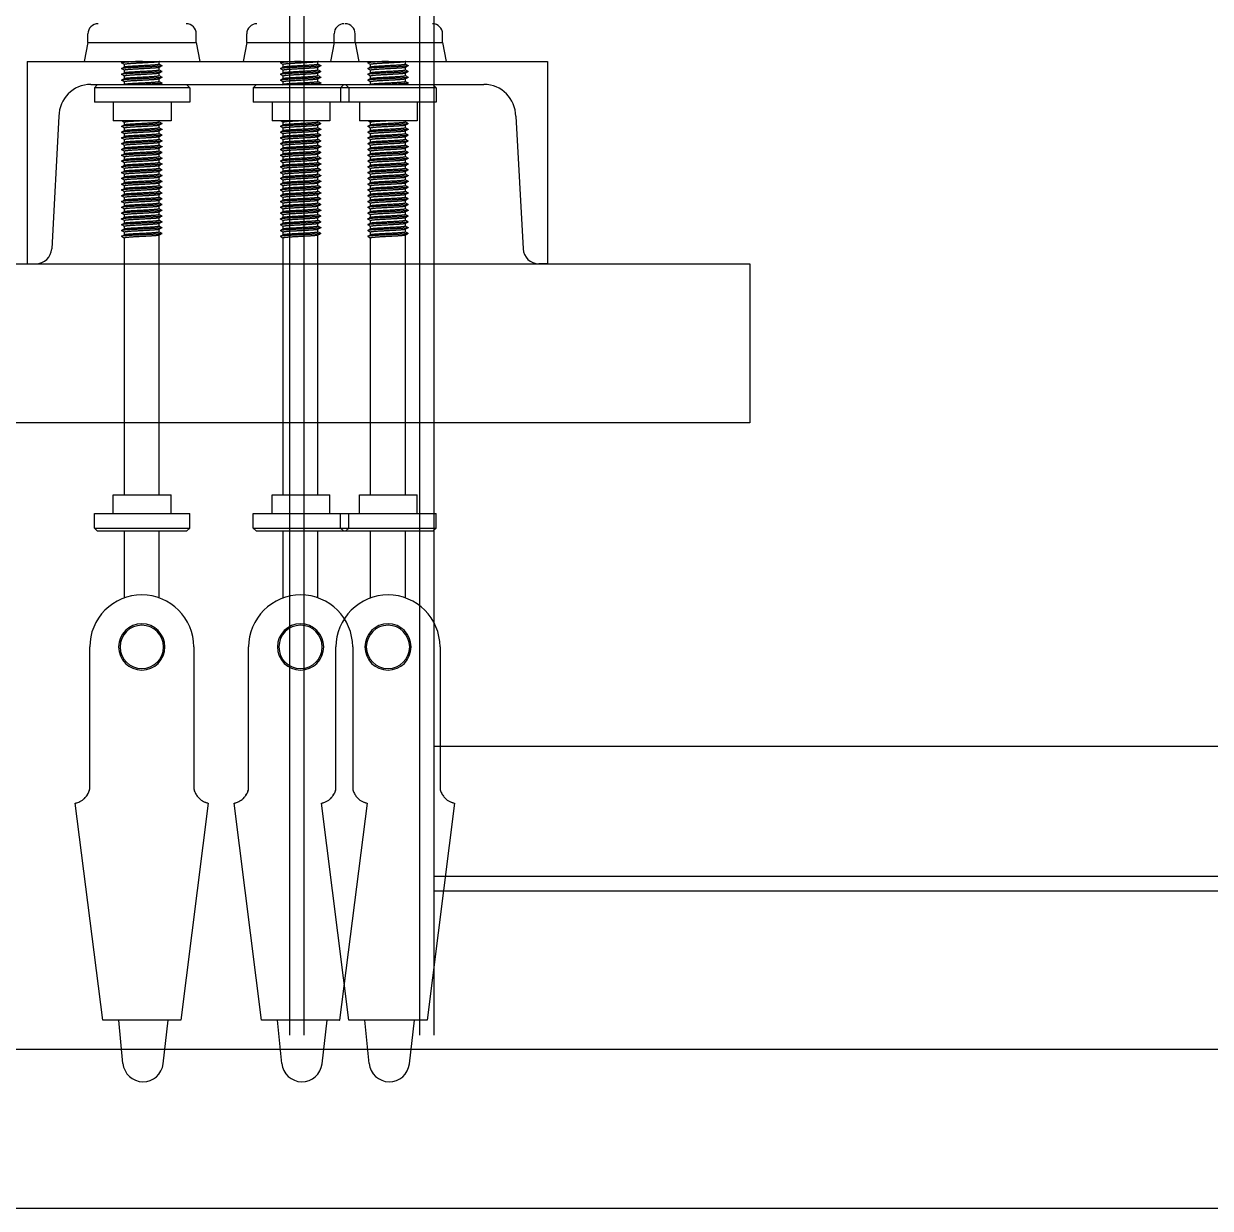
# Model space of a CAD drawing. Extents: x 273215 to 281797, y -454106 to -451256.
# Drawn here: x 280514.06 to 280555.1, y -452341.98 to -452301.02 of the extents above; entities that cross this region are included whole.
import ezdxf

# ---------------------------------------------------------------- set-up
doc = ezdxf.new("R2010")
doc.units = 0
doc.header["$MEASUREMENT"] = 0
doc.layers.get('0').update_dxf_attribs({"linetype": 'CONTINUOUS'})
doc.layers.add('2', color=2, linetype='CONTINUOUS', lineweight=25)
for name, color, linetype in [('MIMARI', 1, 'CONTINUOUS'), ('PV-15A', 7, 'CONTINUOUS'), ('SOĞUK SU', 3, 'CONTINUOUS')]:
    doc.layers.add(name, color=color, linetype=linetype)

# ---------------------------------------------------------------- blocks, each defined once
blk = doc.blocks.new('new block6MMHS')
at = {"layer": 'PV-15A', "extrusion": (0, 1, 0)}
for p, q in [((-7.41, 144.14), (-9.16, 129)), ((6.51, 144.02), (7.98, 129)), ((-23, 54), (-13.5, 129)), ((-5.94, 129), (5.94, 129)), ((13.5, 129), (23, 54)), ((-18, 0), (-18, 33.79)), ((18, 33.79), (18, 0)), ((-6, -16.97), (-6, -40.14)), ((6, -16.97), (6, -40.14)), ((-15.62, -40.14), (-16.62, -41.14)), ((-0.12, -40.14), (-15.62, -40.14)), ((15.38, -40.14), (-0.12, -40.14)), ((15.38, -40.14), (16.38, -41.14)), ((-0.12, -41.14), (-16.62, -41.14)), ((-16.62, -41.14), (-16.62, -46.14)), ((16.38, -41.14), (-0.12, -41.14)), ((16.38, -41.14), (16.38, -46.14)), ((-0.12, -46.14), (-16.62, -46.14)), ((-10.12, -46.14), (-10.12, -52.64)), ((16.38, -46.14), (-0.12, -46.14)), ((9.88, -46.14), (9.88, -52.64)), ((-0.12, -52.64), (-10.12, -52.64)), ((-6, -52.64), (-6, -142.41)), ((9.88, -52.64), (-0.12, -52.64)), ((6, -52.64), (6, -141.42)), ((-6, -143.58), (-6, -144.41)), ((7, -142), (6, -141.42)), ((6, -142.59), (6, -143.42)), ((-6, -145.58), (-6, -146.41)), ((-6, -147.58), (-6, -148.41)), ((6, -144.59), (6, -145.42)), ((6, -146.59), (6, -147.42)), ((-6, -149.58), (-6, -150.41)), ((-6, -151.58), (-6, -152.41)), ((6, -148.59), (6, -149.42)), ((6, -150.59), (6, -151.42)), ((-6, -153.58), (-6, -154.41)), ((-6, -155.58), (-6, -156.41)), ((6, -152.59), (6, -153.42)), ((6, -154.59), (6, -155.42)), ((-6, -157.58), (-6, -158.41)), ((-6, -159.58), (-6, -160.41)), ((6, -156.59), (6, -157.42)), ((6, -158.59), (6, -159.42)), ((-6, -161.58), (-6, -162.41)), ((-6, -163.58), (-6, -164.41)), ((6, -160.59), (6, -161.42)), ((6, -162.59), (6, -163.42)), ((-6, -165.58), (-6, -166.41)), ((-6, -167.58), (-6, -168.41)), ((6, -164.59), (6, -165.42)), ((6, -166.59), (6, -167.42)), ((-6, -169.58), (-6, -170.41)), ((-6, -171.58), (-6, -172.41)), ((6, -168.59), (6, -169.42)), ((6, -170.59), (6, -171.42)), ((-6, -173.58), (-6, -174.41)), ((-6, -175.58), (-6, -176.41)), ((6, -172.59), (6, -173.42)), ((6, -174.59), (6, -175.42)), ((-6, -177.58), (-6, -178.41)), ((-6, -179.58), (-6, -180.41)), ((6, -176.59), (6, -177.42)), ((6, -178.59), (6, -179.42)), ((6, -180.59), (6, -181.42)), ((-10.12, -181.88), (9.63, -181.88)), ((-10.12, -188.38), (-10.12, -181.88)), ((-6, -181.58), (-6, -181.88)), ((9.63, -181.88), (9.88, -181.88)), ((9.88, -188.38), (9.88, -181.88)), ((-16.62, -188.38), (15.96, -188.38)), ((-16.62, -193.38), (-16.62, -188.38)), ((15.96, -188.38), (16.38, -188.38)), ((16.38, -193.38), (16.38, -188.38)), ((-16.62, -193.38), (15.96, -193.38)), ((-15.62, -194.38), (-16.62, -193.38)), ((-15.62, -194.38), (14.99, -194.38)), ((-6, -194.38), (-6, -194.41)), ((-6, -195.58), (-6, -196.41)), ((6, -194.59), (6, -195.42)), ((6, -196.59), (6, -197.42)), ((14.99, -194.38), (15.38, -194.38)), ((15.38, -194.38), (16.38, -193.38)), ((15.96, -193.38), (16.38, -193.38)), ((-6, -197.58), (-6, -198.41)), ((-6, -199.58), (-6, -200.41)), ((6, -198.59), (6, -199.42)), ((6, -200.59), (6, -201.42)), ((-18.45, -202.51), (-20.12, -202.51)), ((-18.87, -209.01), (-20.12, -202.51)), ((19.88, -202.51), (-18.45, -202.51)), ((-6, -201.58), (-6, -202.41)), ((18.63, -209.01), (19.88, -202.51)), ((-17.31, -209.01), (-18.87, -209.01)), ((-18.87, -209.01), (-18.87, -212.01)), ((18.63, -209.01), (-17.31, -209.01)), ((18.63, -209.01), (18.63, -212.01))]:
    blk.add_line(p, q, dxfattribs=at)
at = {"layer": 'PV-15A'}
for centre, radius, start, end in [((-0.45, 143.34), 7, 5.5592, 173.4031), ((0, 0), 8, 90, 270), ((0, 0), 7.5, 90, 270), ((0, 0), 8, 270, 90), ((0, 0), 7.5, 270, 90), ((0, 0), 18, 180, 270), ((0, 0), 18, 270, 0), ((-15.37, -212.01), 3.5, 180, 270), ((15.13, -212.01), 3.5, 270, 0)]:
    blk.add_arc(centre, radius, start, end, dxfattribs=at)
for points, weights, degree in [([(-13.5, 129), (-13.5, 129), (-10.37, 129), (-5.94, 129)], [1, 0.804737854124, 0.804737854124, 1], 3), ([(5.94, 129), (10.37, 129), (13.5, 129), (13.5, 129)], [1, 0.804737854124, 0.804737854124, 1], 3), ([(-18, 33.79), (-18, 38.93), (-18, 44.03), (-18, 49)], [1, 0.994474176443, 0.994474176443, 1], 3), ([(18, 49), (18, 44.03), (18, 38.93), (18, 33.79)], [1, 0.994474176443, 0.994474176443, 1], 3), ([(-5.98, -194.4), (-5.96, -194.39), (-5.94, -194.38)], [0.978931572213, 0.972580332601, 0.967107560694], 2)]:
    blk.add_rational_spline(points, weights, degree=degree, dxfattribs=at)
for points, knots in [([(-18, 49), (-18.09, 49.48), (-18.24, 49.93), (-18.53, 50.59), (-18.64, 50.8), (-18.88, 51.2), (-19.01, 51.4), (-19.28, 51.76), (-19.42, 51.93), (-19.72, 52.26), (-19.88, 52.41), (-20.19, 52.68), (-20.35, 52.81), (-20.66, 53.03), (-20.82, 53.13), (-21.27, 53.41), (-21.55, 53.54), (-21.93, 53.7), (-22.05, 53.74), (-22.27, 53.81), (-22.37, 53.84), (-22.63, 53.92), (-22.77, 53.95), (-22.95, 53.99), (-23, 54), (-23, 54)], [0, 0, 0, 0, 0.00144615, 0.00144615, 0.00216922, 0.00216922, 0.00289229, 0.00289229, 0.00361536, 0.00361536, 0.00433844, 0.00433844, 0.00506151, 0.00506151, 0.00578458, 0.00578458, 0.00723073, 0.00723073, 0.0079538, 0.0079538, 0.00867687, 0.00867687, 0.01012302, 0.01012302, 0.01156916, 0.01156916, 0.01156916, 0.01156916]), ([(23, 54), (23, 54), (22.95, 53.99), (22.82, 53.96), (22.76, 53.95), (22.63, 53.92), (22.55, 53.9), (22.28, 53.82), (22.06, 53.75), (21.56, 53.54), (21.28, 53.41), (20.83, 53.14), (20.67, 53.04), (20.36, 52.81), (20.2, 52.69), (19.73, 52.28), (19.43, 51.96), (19.01, 51.4), (18.88, 51.21), (18.64, 50.81), (18.53, 50.6), (18.34, 50.16), (18.25, 49.94), (18.11, 49.47), (18.05, 49.24), (18, 49)], [0, 0, 0, 0, 0.00144355, 0.00144355, 0.00216532, 0.00216532, 0.0028871, 0.0028871, 0.00433065, 0.00433065, 0.0057742, 0.0057742, 0.00649597, 0.00649597, 0.00721774, 0.00721774, 0.00866129, 0.00866129, 0.00938307, 0.00938307, 0.01010484, 0.01010484, 0.01082662, 0.01082662, 0.01154839, 0.01154839, 0.01154839, 0.01154839]), ([(19.26, 51.73), (19.26, 51.73), (19.25, 51.71), (19.19, 51.65), (19.15, 51.59), (19, 51.39), (18.87, 51.19), (18.65, 50.81), (18.57, 50.67), (18.43, 50.38), (18.37, 50.22), (18.18, 49.73), (18.07, 49.37), (18, 49)], [0, 0, 0, 0, 0.000572007, 0.000572007, 0.001144013, 0.001144013, 0.002288027, 0.002288027, 0.002860033, 0.002860033, 0.00343204, 0.00343204, 0.004576053, 0.004576053, 0.004576053, 0.004576053])]:
    blk.add_open_spline(points, degree=3, knots=knots, dxfattribs=at)
for points, weights, knots in [([(-6.98, -143.02), (-7, -143.01), (-7, -143), (-7, -142.83), (-3.5, -142.67), (0, -142.5), (3.5, -142.33), (7, -142.17), (7, -142)], [0.981763512516, 0.990158874855, 1, 0.866025403784, 1, 0.866025403784, 1, 0.866025403784, 1], [0.981330339, 0.981330339, 0.981330339, 0.981481481, 0.981481481, 0.983539095, 0.983539095, 0.985596708, 0.985596708, 0.987654321, 0.987654321, 0.987654321]), ([(5.98, -142.6), (5.71, -142.76), (3, -142.91), (0, -143.08), (-3, -143.24), (-6, -143.41), (-6, -143.58)], [0.978931572213, 0.877551174191, 1, 0.866025403784, 1, 0.866025403784, 1], [0.012522694, 0.012522694, 0.012522694, 0.014403292, 0.014403292, 0.016460905, 0.016460905, 0.018518519, 0.018518519, 0.018518519]), ([(-5.98, -142.4), (-5.71, -142.24), (-3, -142.09), (0, -141.92), (3, -141.76), (6, -141.59), (6, -141.42)], [0.978931572213, 0.877551174191, 1, 0.866025403784, 1, 0.866025403784, 1], [0.981658497, 0.981658497, 0.981658497, 0.983539095, 0.983539095, 0.985596708, 0.985596708, 0.987654321, 0.987654321, 0.987654321]), ([(-5.98, -144.4), (-5.71, -144.24), (-3, -144.09), (0, -143.92), (3, -143.76), (6, -143.59), (6, -143.42)], [0.978931572213, 0.877551174191, 1, 0.866025403784, 1, 0.866025403784, 1], [0.969312818, 0.969312818, 0.969312818, 0.971193416, 0.971193416, 0.973251029, 0.973251029, 0.975308642, 0.975308642, 0.975308642]), ([(-6.98, -145.02), (-7, -145.01), (-7, -145), (-7, -144.83), (-3.5, -144.67), (0, -144.5), (3.5, -144.33), (7, -144.17), (7, -144), (7, -143.99), (6.98, -143.98)], [0.981763512515, 0.990158874854, 1, 0.866025403784, 1, 0.866025403784, 1, 0.866025403784, 1, 0.990158874855, 0.981763512516], [0.96898466, 0.96898466, 0.96898466, 0.969135802, 0.969135802, 0.971193416, 0.971193416, 0.973251029, 0.973251029, 0.975308642, 0.975308642, 0.975459784, 0.975459784, 0.975459784]), ([(-6.98, -147.02), (-7, -147.01), (-7, -147), (-7, -146.83), (-3.5, -146.67), (0, -146.5), (3.5, -146.33), (7, -146.17), (7, -146), (7, -145.99), (6.98, -145.98)], [0.981763512515, 0.990158874854, 1, 0.866025403784, 1, 0.866025403784, 1, 0.866025403784, 1, 0.990158874854, 0.981763512515], [0.956638981, 0.956638981, 0.956638981, 0.956790123, 0.956790123, 0.958847737, 0.958847737, 0.96090535, 0.96090535, 0.962962963, 0.962962963, 0.963114105, 0.963114105, 0.963114105]), ([(5.98, -144.6), (5.71, -144.76), (3, -144.91), (0, -145.08), (-3, -145.24), (-6, -145.41), (-6, -145.58)], [0.978931572213, 0.877551174191, 1, 0.866025403784, 1, 0.866025403784, 1], [0.024868374, 0.024868374, 0.024868374, 0.026748971, 0.026748971, 0.028806584, 0.028806584, 0.030864198, 0.030864198, 0.030864198]), ([(5.98, -146.6), (5.71, -146.76), (3, -146.91), (0, -147.08), (-3, -147.24), (-6, -147.41), (-6, -147.58)], [0.978931572213, 0.877551174191, 1, 0.866025403784, 1, 0.866025403784, 1], [0.037214053, 0.037214053, 0.037214053, 0.03909465, 0.03909465, 0.041152263, 0.041152263, 0.043209877, 0.043209877, 0.043209877]), ([(-5.98, -146.4), (-5.71, -146.24), (-3, -146.09), (0, -145.92), (3, -145.76), (6, -145.59), (6, -145.42)], [0.978931572213, 0.877551174191, 1, 0.866025403784, 1, 0.866025403784, 1], [0.956967139, 0.956967139, 0.956967139, 0.958847737, 0.958847737, 0.96090535, 0.96090535, 0.962962963, 0.962962963, 0.962962963]), ([(-5.98, -148.4), (-5.71, -148.24), (-3, -148.09), (0, -147.92), (3, -147.76), (6, -147.59), (6, -147.42)], [0.978931572213, 0.877551174191, 1, 0.866025403784, 1, 0.866025403784, 1], [0.94462146, 0.94462146, 0.94462146, 0.946502058, 0.946502058, 0.948559671, 0.948559671, 0.950617284, 0.950617284, 0.950617284]), ([(-6.98, -149.02), (-7, -149.01), (-7, -149), (-7, -148.83), (-3.5, -148.67), (0, -148.5), (3.5, -148.33), (7, -148.17), (7, -148), (7, -147.99), (6.98, -147.98)], [0.981763512516, 0.990158874854, 1, 0.866025403784, 1, 0.866025403784, 1, 0.866025403784, 1, 0.990158874855, 0.981763512516], [0.944293302, 0.944293302, 0.944293302, 0.944444444, 0.944444444, 0.946502058, 0.946502058, 0.948559671, 0.948559671, 0.950617284, 0.950617284, 0.950768426, 0.950768426, 0.950768426]), ([(-6.98, -151.02), (-7, -151.01), (-7, -151), (-7, -150.83), (-3.5, -150.67), (0, -150.5), (3.5, -150.33), (7, -150.17), (7, -150), (7, -149.99), (6.98, -149.98)], [0.981763512516, 0.990158874855, 1, 0.866025403784, 1, 0.866025403784, 1, 0.866025403784, 1, 0.990158874855, 0.981763512516], [0.931947623, 0.931947623, 0.931947623, 0.932098765, 0.932098765, 0.934156379, 0.934156379, 0.936213992, 0.936213992, 0.938271605, 0.938271605, 0.938422747, 0.938422747, 0.938422747]), ([(5.98, -148.6), (5.71, -148.76), (3, -148.91), (0, -149.08), (-3, -149.24), (-6, -149.41), (-6, -149.58)], [0.978931572213, 0.877551174191, 1, 0.866025403784, 1, 0.866025403784, 1], [0.049559732, 0.049559732, 0.049559732, 0.051440329, 0.051440329, 0.053497942, 0.053497942, 0.055555556, 0.055555556, 0.055555556]), ([(5.98, -150.6), (5.71, -150.76), (3, -150.91), (0, -151.08), (-3, -151.24), (-6, -151.41), (-6, -151.58)], [0.978931572213, 0.877551174191, 1, 0.866025403784, 1, 0.866025403784, 1], [0.061905411, 0.061905411, 0.061905411, 0.063786008, 0.063786008, 0.065843621, 0.065843621, 0.067901235, 0.067901235, 0.067901235]), ([(-5.98, -150.4), (-5.71, -150.24), (-3, -150.09), (0, -149.92), (3, -149.76), (6, -149.59), (6, -149.42)], [0.978931572213, 0.877551174191, 1, 0.866025403784, 1, 0.866025403784, 1], [0.932275781, 0.932275781, 0.932275781, 0.934156379, 0.934156379, 0.936213992, 0.936213992, 0.938271605, 0.938271605, 0.938271605]), ([(-5.98, -152.4), (-5.71, -152.24), (-3, -152.09), (0, -151.92), (3, -151.76), (6, -151.59), (6, -151.42)], [0.978931572213, 0.877551174191, 1, 0.866025403784, 1, 0.866025403784, 1], [0.919930102, 0.919930102, 0.919930102, 0.9218107, 0.9218107, 0.923868313, 0.923868313, 0.925925926, 0.925925926, 0.925925926]), ([(-6.98, -153.02), (-7, -153.01), (-7, -153), (-7, -152.83), (-3.5, -152.67), (0, -152.5), (3.5, -152.33), (7, -152.17), (7, -152), (7, -151.99), (6.98, -151.98)], [0.981763512516, 0.990158874855, 1, 0.866025403784, 1, 0.866025403784, 1, 0.866025403784, 1, 0.990158874854, 0.981763512515], [0.919601944, 0.919601944, 0.919601944, 0.919753086, 0.919753086, 0.9218107, 0.9218107, 0.923868313, 0.923868313, 0.925925926, 0.925925926, 0.926077068, 0.926077068, 0.926077068]), ([(-6.98, -155.02), (-7, -155.01), (-7, -155), (-7, -154.83), (-3.5, -154.67), (0, -154.5), (3.5, -154.33), (7, -154.17), (7, -154), (7, -153.99), (6.98, -153.98)], [0.981763512515, 0.990158874854, 1, 0.866025403784, 1, 0.866025403784, 1, 0.866025403784, 1, 0.990158874855, 0.981763512516], [0.907256265, 0.907256265, 0.907256265, 0.907407407, 0.907407407, 0.909465021, 0.909465021, 0.911522634, 0.911522634, 0.913580247, 0.913580247, 0.913731389, 0.913731389, 0.913731389]), ([(5.98, -152.6), (5.71, -152.76), (3, -152.91), (0, -153.08), (-3, -153.24), (-6, -153.41), (-6, -153.58)], [0.978931572213, 0.877551174191, 1, 0.866025403784, 1, 0.866025403784, 1], [0.07425109, 0.07425109, 0.07425109, 0.076131687, 0.076131687, 0.0781893, 0.0781893, 0.080246914, 0.080246914, 0.080246914]), ([(5.98, -154.6), (5.71, -154.76), (3, -154.91), (0, -155.08), (-3, -155.24), (-6, -155.41), (-6, -155.58)], [0.978931572213, 0.877551174191, 1, 0.866025403784, 1, 0.866025403784, 1], [0.086596769, 0.086596769, 0.086596769, 0.088477366, 0.088477366, 0.090534979, 0.090534979, 0.092592593, 0.092592593, 0.092592593]), ([(-5.98, -154.4), (-5.71, -154.24), (-3, -154.09), (0, -153.92), (3, -153.76), (6, -153.59), (6, -153.42)], [0.978931572213, 0.877551174191, 1, 0.866025403784, 1, 0.866025403784, 1], [0.907584423, 0.907584423, 0.907584423, 0.909465021, 0.909465021, 0.911522634, 0.911522634, 0.913580247, 0.913580247, 0.913580247]), ([(-5.98, -156.4), (-5.71, -156.24), (-3, -156.09), (0, -155.92), (3, -155.76), (6, -155.59), (6, -155.42)], [0.978931572213, 0.877551174191, 1, 0.866025403784, 1, 0.866025403784, 1], [0.895238744, 0.895238744, 0.895238744, 0.897119342, 0.897119342, 0.899176955, 0.899176955, 0.901234568, 0.901234568, 0.901234568]), ([(-6.98, -157.02), (-7, -157.01), (-7, -157), (-7, -156.83), (-3.5, -156.67), (0, -156.5), (3.5, -156.33), (7, -156.17), (7, -156), (7, -155.99), (6.98, -155.98)], [0.981763512487, 0.990158874837, 1, 0.866025403784, 1, 0.866025403784, 1, 0.866025403784, 1, 0.990158874854, 0.981763512515], [0.894910586, 0.894910586, 0.894910586, 0.895061728, 0.895061728, 0.897119342, 0.897119342, 0.899176955, 0.899176955, 0.901234568, 0.901234568, 0.90138571, 0.90138571, 0.90138571]), ([(-6.98, -159.02), (-7, -159.01), (-7, -159), (-7, -158.83), (-3.5, -158.67), (0, -158.5), (3.5, -158.33), (7, -158.17), (7, -158), (7, -157.99), (6.98, -157.98)], [0.981763512516, 0.990158874855, 1, 0.866025403784, 1, 0.866025403784, 1, 0.866025403784, 1, 0.990158874854, 0.981763512516], [0.882564907, 0.882564907, 0.882564907, 0.882716049, 0.882716049, 0.884773663, 0.884773663, 0.886831276, 0.886831276, 0.888888889, 0.888888889, 0.889040031, 0.889040031, 0.889040031]), ([(-6.98, -161.02), (-7, -161.01), (-7, -161), (-7, -160.83), (-3.5, -160.67), (0, -160.5), (3.5, -160.33), (7, -160.17), (7, -160), (7, -159.99), (6.98, -159.98)], [0.981763512515, 0.990158874854, 1, 0.866025403784, 1, 0.866025403784, 1, 0.866025403784, 1, 0.990158874854, 0.981763512516], [0.870219228, 0.870219228, 0.870219228, 0.87037037, 0.87037037, 0.872427984, 0.872427984, 0.874485597, 0.874485597, 0.87654321, 0.87654321, 0.876694352, 0.876694352, 0.876694352]), ([(5.98, -156.6), (5.71, -156.76), (3, -156.91), (0, -157.08), (-3, -157.24), (-6, -157.41), (-6, -157.58)], [0.978931572213, 0.877551174191, 1, 0.866025403784, 1, 0.866025403784, 1], [0.098942448, 0.098942448, 0.098942448, 0.100823045, 0.100823045, 0.102880658, 0.102880658, 0.104938272, 0.104938272, 0.104938272]), ([(5.98, -158.6), (5.71, -158.76), (3, -158.91), (0, -159.08), (-3, -159.24), (-6, -159.41), (-6, -159.58)], [0.978931572213, 0.877551174191, 1, 0.866025403784, 1, 0.866025403784, 1], [0.111288127, 0.111288127, 0.111288127, 0.113168724, 0.113168724, 0.115226337, 0.115226337, 0.117283951, 0.117283951, 0.117283951]), ([(-5.98, -158.4), (-5.71, -158.24), (-3, -158.09), (0, -157.92), (3, -157.76), (6, -157.59), (6, -157.42)], [0.978931572213, 0.877551174191, 1, 0.866025403784, 1, 0.866025403784, 1], [0.882893065, 0.882893065, 0.882893065, 0.884773663, 0.884773663, 0.886831276, 0.886831276, 0.888888889, 0.888888889, 0.888888889]), ([(-5.98, -160.4), (-5.71, -160.24), (-3, -160.09), (0, -159.92), (3, -159.76), (6, -159.59), (6, -159.42)], [0.978931572213, 0.877551174191, 1, 0.866025403784, 1, 0.866025403784, 1], [0.870547386, 0.870547386, 0.870547386, 0.872427984, 0.872427984, 0.874485597, 0.874485597, 0.87654321, 0.87654321, 0.87654321]), ([(-6.98, -163.02), (-7, -163.01), (-7, -163), (-7, -162.83), (-3.5, -162.67), (0, -162.5), (3.5, -162.33), (7, -162.17), (7, -162), (7, -161.99), (6.98, -161.98)], [0.981763512516, 0.990158874855, 1, 0.866025403784, 1, 0.866025403784, 1, 0.866025403784, 1, 0.990158874854, 0.981763512515], [0.857873549, 0.857873549, 0.857873549, 0.858024691, 0.858024691, 0.860082305, 0.860082305, 0.862139918, 0.862139918, 0.864197531, 0.864197531, 0.864348673, 0.864348673, 0.864348673]), ([(-6.98, -165.02), (-7, -165.01), (-7, -165), (-7, -164.83), (-3.5, -164.67), (0, -164.5), (3.5, -164.33), (7, -164.17), (7, -164), (7, -163.99), (6.98, -163.98)], [0.981763512516, 0.990158874854, 1, 0.866025403784, 1, 0.866025403784, 1, 0.866025403784, 1, 0.990158874855, 0.981763512516], [0.84552787, 0.84552787, 0.84552787, 0.845679012, 0.845679012, 0.847736626, 0.847736626, 0.849794239, 0.849794239, 0.851851852, 0.851851852, 0.852002994, 0.852002994, 0.852002994]), ([(5.98, -160.6), (5.71, -160.76), (3, -160.91), (0, -161.08), (-3, -161.24), (-6, -161.41), (-6, -161.58)], [0.978931572213, 0.877551174191, 1, 0.866025403784, 1, 0.866025403784, 1], [0.123633806, 0.123633806, 0.123633806, 0.125514403, 0.125514403, 0.127572016, 0.127572016, 0.12962963, 0.12962963, 0.12962963]), ([(5.98, -162.6), (5.71, -162.76), (3, -162.91), (0, -163.08), (-3, -163.24), (-6, -163.41), (-6, -163.58)], [0.978931572213, 0.877551174191, 1, 0.866025403784, 1, 0.866025403784, 1], [0.135979485, 0.135979485, 0.135979485, 0.137860082, 0.137860082, 0.139917695, 0.139917695, 0.141975309, 0.141975309, 0.141975309]), ([(-5.98, -162.4), (-5.71, -162.24), (-3, -162.09), (0, -161.92), (3, -161.76), (6, -161.59), (6, -161.42)], [0.978931572213, 0.877551174191, 1, 0.866025403784, 1, 0.866025403784, 1], [0.858201707, 0.858201707, 0.858201707, 0.860082305, 0.860082305, 0.862139918, 0.862139918, 0.864197531, 0.864197531, 0.864197531]), ([(-5.98, -164.4), (-5.71, -164.24), (-3, -164.09), (0, -163.92), (3, -163.76), (6, -163.59), (6, -163.42)], [0.978931572213, 0.877551174191, 1, 0.866025403784, 1, 0.866025403784, 1], [0.845856028, 0.845856028, 0.845856028, 0.847736626, 0.847736626, 0.849794239, 0.849794239, 0.851851852, 0.851851852, 0.851851852]), ([(-6.98, -167.02), (-7, -167.01), (-7, -167), (-7, -166.83), (-3.5, -166.67), (0, -166.5), (3.5, -166.33), (7, -166.17), (7, -166), (7, -165.99), (6.98, -165.98)], [0.981763512516, 0.990158874855, 1, 0.866025403784, 1, 0.866025403784, 1, 0.866025403784, 1, 0.990158874855, 0.981763512516], [0.833182191, 0.833182191, 0.833182191, 0.833333333, 0.833333333, 0.835390947, 0.835390947, 0.83744856, 0.83744856, 0.839506173, 0.839506173, 0.839657315, 0.839657315, 0.839657315]), ([(-6.98, -169.02), (-7, -169.01), (-7, -169), (-7, -168.83), (-3.5, -168.67), (0, -168.5), (3.5, -168.33), (7, -168.17), (7, -168), (7, -167.99), (6.98, -167.98)], [0.981763512516, 0.990158874855, 1, 0.866025403784, 1, 0.866025403784, 1, 0.866025403784, 1, 0.990158874854, 0.981763512516], [0.820836512, 0.820836512, 0.820836512, 0.820987654, 0.820987654, 0.823045267, 0.823045267, 0.825102881, 0.825102881, 0.827160494, 0.827160494, 0.827311636, 0.827311636, 0.827311636]), ([(5.98, -164.6), (5.71, -164.76), (3, -164.91), (0, -165.08), (-3, -165.24), (-6, -165.41), (-6, -165.58)], [0.978931572213, 0.877551174191, 1, 0.866025403784, 1, 0.866025403784, 1], [0.148325164, 0.148325164, 0.148325164, 0.150205761, 0.150205761, 0.152263374, 0.152263374, 0.154320988, 0.154320988, 0.154320988]), ([(5.98, -166.6), (5.71, -166.76), (3, -166.91), (0, -167.08), (-3, -167.24), (-6, -167.41), (-6, -167.58)], [0.978931572213, 0.877551174191, 1, 0.866025403784, 1, 0.866025403784, 1], [0.160670843, 0.160670843, 0.160670843, 0.16255144, 0.16255144, 0.164609053, 0.164609053, 0.166666667, 0.166666667, 0.166666667]), ([(-5.98, -166.4), (-5.71, -166.24), (-3, -166.09), (0, -165.92), (3, -165.76), (6, -165.59), (6, -165.42)], [0.978931572213, 0.877551174191, 1, 0.866025403784, 1, 0.866025403784, 1], [0.833510349, 0.833510349, 0.833510349, 0.835390947, 0.835390947, 0.83744856, 0.83744856, 0.839506173, 0.839506173, 0.839506173]), ([(-5.98, -168.4), (-5.71, -168.24), (-3, -168.09), (0, -167.92), (3, -167.76), (6, -167.59), (6, -167.42)], [0.978931572213, 0.877551174191, 1, 0.866025403784, 1, 0.866025403784, 1], [0.82116467, 0.82116467, 0.82116467, 0.823045267, 0.823045267, 0.825102881, 0.825102881, 0.827160494, 0.827160494, 0.827160494]), ([(-6.98, -171.02), (-7, -171.01), (-7, -171), (-7, -170.83), (-3.5, -170.67), (0, -170.5), (3.5, -170.33), (7, -170.17), (7, -170), (7, -169.99), (6.98, -169.98)], [0.981763512515, 0.990158874854, 1, 0.866025403784, 1, 0.866025403784, 1, 0.866025403784, 1, 0.990158874854, 0.981763512516], [0.808490833, 0.808490833, 0.808490833, 0.808641975, 0.808641975, 0.810699588, 0.810699588, 0.812757202, 0.812757202, 0.814814815, 0.814814815, 0.814965957, 0.814965957, 0.814965957]), ([(-6.98, -173.02), (-7, -173.01), (-7, -173), (-7, -172.83), (-3.5, -172.67), (0, -172.5), (3.5, -172.33), (7, -172.17), (7, -172), (7, -171.99), (6.98, -171.98)], [0.981763512515, 0.990158874854, 1, 0.866025403784, 1, 0.866025403784, 1, 0.866025403784, 1, 0.990158874854, 0.981763512515], [0.796145154, 0.796145154, 0.796145154, 0.796296296, 0.796296296, 0.798353909, 0.798353909, 0.800411523, 0.800411523, 0.802469136, 0.802469136, 0.802620278, 0.802620278, 0.802620278]), ([(5.98, -168.6), (5.71, -168.76), (3, -168.91), (0, -169.08), (-3, -169.24), (-6, -169.41), (-6, -169.58)], [0.978931572213, 0.877551174191, 1, 0.866025403784, 1, 0.866025403784, 1], [0.173016522, 0.173016522, 0.173016522, 0.174897119, 0.174897119, 0.176954733, 0.176954733, 0.179012346, 0.179012346, 0.179012346]), ([(5.98, -170.6), (5.71, -170.76), (3, -170.91), (0, -171.08), (-3, -171.24), (-6, -171.41), (-6, -171.58)], [0.978931572213, 0.877551174191, 1, 0.866025403784, 1, 0.866025403784, 1], [0.185362201, 0.185362201, 0.185362201, 0.187242798, 0.187242798, 0.189300412, 0.189300412, 0.191358025, 0.191358025, 0.191358025]), ([(-5.98, -170.4), (-5.71, -170.24), (-3, -170.09), (0, -169.92), (3, -169.76), (6, -169.59), (6, -169.42)], [0.978931572213, 0.877551174191, 1, 0.866025403784, 1, 0.866025403784, 1], [0.808818991, 0.808818991, 0.808818991, 0.810699588, 0.810699588, 0.812757202, 0.812757202, 0.814814815, 0.814814815, 0.814814815]), ([(-5.98, -172.4), (-5.71, -172.24), (-3, -172.09), (0, -171.92), (3, -171.76), (6, -171.59), (6, -171.42)], [0.978931572213, 0.877551174191, 1, 0.866025403784, 1, 0.866025403784, 1], [0.796473312, 0.796473312, 0.796473312, 0.798353909, 0.798353909, 0.800411523, 0.800411523, 0.802469136, 0.802469136, 0.802469136]), ([(-6.98, -175.02), (-7, -175.01), (-7, -175), (-7, -174.83), (-3.5, -174.67), (0, -174.5), (3.5, -174.33), (7, -174.17), (7, -174), (7, -173.99), (6.98, -173.98)], [0.981763512516, 0.990158874854, 1, 0.866025403784, 1, 0.866025403784, 1, 0.866025403784, 1, 0.990158874855, 0.981763512516], [0.783799475, 0.783799475, 0.783799475, 0.783950617, 0.783950617, 0.78600823, 0.78600823, 0.788065844, 0.788065844, 0.790123457, 0.790123457, 0.790274599, 0.790274599, 0.790274599]), ([(-6.98, -177.02), (-7, -177.01), (-7, -177), (-7, -176.83), (-3.5, -176.67), (0, -176.5), (3.5, -176.33), (7, -176.17), (7, -176), (7, -175.99), (6.98, -175.98)], [0.981763512516, 0.990158874855, 1, 0.866025403784, 1, 0.866025403784, 1, 0.866025403784, 1, 0.990158874855, 0.981763512516], [0.771453796, 0.771453796, 0.771453796, 0.771604938, 0.771604938, 0.773662551, 0.773662551, 0.775720165, 0.775720165, 0.777777778, 0.777777778, 0.77792892, 0.77792892, 0.77792892]), ([(5.98, -172.6), (5.71, -172.76), (3, -172.91), (0, -173.08), (-3, -173.24), (-6, -173.41), (-6, -173.58)], [0.978931572213, 0.877551174191, 1, 0.866025403784, 1, 0.866025403784, 1], [0.19770788, 0.19770788, 0.19770788, 0.199588477, 0.199588477, 0.201646091, 0.201646091, 0.203703704, 0.203703704, 0.203703704]), ([(5.98, -174.6), (5.71, -174.76), (3, -174.91), (0, -175.08), (-3, -175.24), (-6, -175.41), (-6, -175.58)], [0.978931572213, 0.877551174191, 1, 0.866025403784, 1, 0.866025403784, 1], [0.210053559, 0.210053559, 0.210053559, 0.211934156, 0.211934156, 0.21399177, 0.21399177, 0.216049383, 0.216049383, 0.216049383]), ([(-5.98, -174.4), (-5.71, -174.24), (-3, -174.09), (0, -173.92), (3, -173.76), (6, -173.59), (6, -173.42)], [0.978931572213, 0.877551174191, 1, 0.866025403784, 1, 0.866025403784, 1], [0.784127633, 0.784127633, 0.784127633, 0.78600823, 0.78600823, 0.788065844, 0.788065844, 0.790123457, 0.790123457, 0.790123457]), ([(-5.98, -176.4), (-5.71, -176.24), (-3, -176.09), (0, -175.92), (3, -175.76), (6, -175.59), (6, -175.42)], [0.978931572213, 0.877551174191, 1, 0.866025403784, 1, 0.866025403784, 1], [0.771781954, 0.771781954, 0.771781954, 0.773662551, 0.773662551, 0.775720165, 0.775720165, 0.777777778, 0.777777778, 0.777777778]), ([(-6.98, -179.02), (-7, -179.01), (-7, -179), (-7, -178.83), (-3.5, -178.67), (0, -178.5), (3.5, -178.33), (7, -178.17), (7, -178), (7, -177.99), (6.98, -177.98)], [0.981763512516, 0.990158874855, 1, 0.866025403784, 1, 0.866025403784, 1, 0.866025403784, 1, 0.990158874854, 0.981763512515], [0.759108117, 0.759108117, 0.759108117, 0.759259259, 0.759259259, 0.761316872, 0.761316872, 0.763374486, 0.763374486, 0.765432099, 0.765432099, 0.765583241, 0.765583241, 0.765583241]), ([(-6.98, -181.02), (-7, -181.01), (-7, -181), (-7, -180.83), (-3.5, -180.67), (0, -180.5), (3.5, -180.33), (7, -180.17), (7, -180), (7, -179.99), (6.98, -179.98)], [0.981763512515, 0.990158874854, 1, 0.866025403784, 1, 0.866025403784, 1, 0.866025403784, 1, 0.990158874855, 0.981763512516], [0.746762438, 0.746762438, 0.746762438, 0.74691358, 0.74691358, 0.748971193, 0.748971193, 0.751028807, 0.751028807, 0.75308642, 0.75308642, 0.753237562, 0.753237562, 0.753237562]), ([(5.98, -176.6), (5.71, -176.76), (3, -176.91), (0, -177.08), (-3, -177.24), (-6, -177.41), (-6, -177.58)], [0.978931572213, 0.877551174191, 1, 0.866025403784, 1, 0.866025403784, 1], [0.222399238, 0.222399238, 0.222399238, 0.224279835, 0.224279835, 0.226337449, 0.226337449, 0.228395062, 0.228395062, 0.228395062]), ([(5.98, -178.6), (5.71, -178.76), (3, -178.91), (0, -179.08), (-3, -179.24), (-6, -179.41), (-6, -179.58)], [0.978931572213, 0.877551174191, 1, 0.866025403784, 1, 0.866025403784, 1], [0.234744917, 0.234744917, 0.234744917, 0.236625514, 0.236625514, 0.238683128, 0.238683128, 0.240740741, 0.240740741, 0.240740741]), ([(-5.98, -178.4), (-5.71, -178.24), (-3, -178.09), (0, -177.92), (3, -177.76), (6, -177.59), (6, -177.42)], [0.978931572213, 0.877551174191, 1, 0.866025403784, 1, 0.866025403784, 1], [0.759436275, 0.759436275, 0.759436275, 0.761316872, 0.761316872, 0.763374486, 0.763374486, 0.765432099, 0.765432099, 0.765432099]), ([(-5.98, -180.4), (-5.71, -180.24), (-3, -180.09), (0, -179.92), (3, -179.76), (6, -179.59), (6, -179.42)], [0.978931572213, 0.877551174191, 1, 0.866025403784, 1, 0.866025403784, 1], [0.747090596, 0.747090596, 0.747090596, 0.748971193, 0.748971193, 0.751028807, 0.751028807, 0.75308642, 0.75308642, 0.75308642]), ([(5.98, -180.6), (5.71, -180.76), (3, -180.91), (0, -181.08), (-3, -181.24), (-6, -181.41), (-6, -181.58)], [0.978931572213, 0.877551174191, 1, 0.866025403784, 1, 0.866025403784, 1], [0.247090596, 0.247090596, 0.247090596, 0.248971193, 0.248971193, 0.251028807, 0.251028807, 0.25308642, 0.25308642, 0.25308642]), ([(0.79, -181.88), (1.97, -181.81), (3, -181.76), (6, -181.59), (6, -181.42)], [0.937059946732, 0.949478241561, 1, 0.866025403784, 1], [0.737907203, 0.737907203, 0.737907203, 0.738683128, 0.738683128, 0.740740741, 0.740740741, 0.740740741]), ([(-6.98, -195.02), (-7, -195.01), (-7, -195), (-7, -194.83), (-3.5, -194.67), (-0.59, -194.53), (2.54, -194.38)], [0.981763512516, 0.990158874855, 1, 0.866025403784, 1, 0.886006885224, 0.965997265579], [0.660342685, 0.660342685, 0.660342685, 0.660493827, 0.660493827, 0.66255144, 0.66255144, 0.664302173, 0.664302173, 0.664302173]), ([(-6.98, -197.02), (-7, -197.01), (-7, -197), (-7, -196.83), (-3.5, -196.67), (0, -196.5), (3.5, -196.33), (7, -196.17), (7, -196), (7, -195.99), (6.98, -195.98)], [0.981763512515, 0.990158874854, 1, 0.866025403784, 1, 0.866025403784, 1, 0.866025403784, 1, 0.990158874854, 0.981763512515], [0.647997006, 0.647997006, 0.647997006, 0.648148148, 0.648148148, 0.650205761, 0.650205761, 0.652263374, 0.652263374, 0.654320988, 0.654320988, 0.65447213, 0.65447213, 0.65447213]), ([(5.98, -194.6), (5.71, -194.76), (3, -194.91), (0, -195.08), (-3, -195.24), (-6, -195.41), (-6, -195.58)], [0.978931572213, 0.877551174191, 1, 0.866025403784, 1, 0.866025403784, 1], [0.333510349, 0.333510349, 0.333510349, 0.335390947, 0.335390947, 0.33744856, 0.33744856, 0.339506173, 0.339506173, 0.339506173]), ([(5.98, -196.6), (5.71, -196.76), (3, -196.91), (0, -197.08), (-3, -197.24), (-6, -197.41), (-6, -197.58)], [0.978931572213, 0.877551174191, 1, 0.866025403784, 1, 0.866025403784, 1], [0.345856028, 0.345856028, 0.345856028, 0.347736626, 0.347736626, 0.349794239, 0.349794239, 0.351851852, 0.351851852, 0.351851852]), ([(-5.98, -196.4), (-5.71, -196.24), (-3, -196.09), (0, -195.92), (3, -195.76), (6, -195.59), (6, -195.42)], [0.978931572213, 0.877551174191, 1, 0.866025403784, 1, 0.866025403784, 1], [0.648325164, 0.648325164, 0.648325164, 0.650205761, 0.650205761, 0.652263374, 0.652263374, 0.654320988, 0.654320988, 0.654320988]), ([(-6.98, -199.02), (-7, -199.01), (-7, -199), (-7, -198.83), (-3.5, -198.67), (0, -198.5), (3.5, -198.33), (7, -198.17), (7, -198), (7, -197.99), (6.98, -197.98)], [0.981763512516, 0.990158874854, 1, 0.866025403784, 1, 0.866025403784, 1, 0.866025403784, 1, 0.990158874854, 0.981763512515], [0.635651327, 0.635651327, 0.635651327, 0.635802469, 0.635802469, 0.637860082, 0.637860082, 0.639917695, 0.639917695, 0.641975309, 0.641975309, 0.642126451, 0.642126451, 0.642126451]), ([(-6.98, -201.02), (-7, -201.01), (-7, -201), (-7, -200.83), (-3.5, -200.67), (0, -200.5), (3.5, -200.33), (7, -200.17), (7, -200), (7, -199.99), (6.98, -199.98)], [0.981763512516, 0.990158874854, 1, 0.866025403784, 1, 0.866025403784, 1, 0.866025403784, 1, 0.990158874855, 0.981763512516], [0.623305648, 0.623305648, 0.623305648, 0.62345679, 0.62345679, 0.625514403, 0.625514403, 0.627572016, 0.627572016, 0.62962963, 0.62962963, 0.629780772, 0.629780772, 0.629780772]), ([(5.98, -198.6), (5.71, -198.76), (3, -198.91), (0, -199.08), (-3, -199.24), (-6, -199.41), (-6, -199.58)], [0.978931572213, 0.877551174191, 1, 0.866025403784, 1, 0.866025403784, 1], [0.358201707, 0.358201707, 0.358201707, 0.360082305, 0.360082305, 0.362139918, 0.362139918, 0.364197531, 0.364197531, 0.364197531]), ([(5.98, -200.6), (5.71, -200.76), (3, -200.91), (0, -201.08), (-3, -201.24), (-6, -201.41), (-6, -201.58)], [0.978931572213, 0.877551174191, 1, 0.866025403784, 1, 0.866025403784, 1], [0.370547386, 0.370547386, 0.370547386, 0.372427984, 0.372427984, 0.374485597, 0.374485597, 0.37654321, 0.37654321, 0.37654321]), ([(-5.98, -198.4), (-5.71, -198.24), (-3, -198.09), (0, -197.92), (3, -197.76), (6, -197.59), (6, -197.42)], [0.978931572213, 0.877551174191, 1, 0.866025403784, 1, 0.866025403784, 1], [0.635979485, 0.635979485, 0.635979485, 0.637860082, 0.637860082, 0.639917695, 0.639917695, 0.641975309, 0.641975309, 0.641975309]), ([(-5.98, -200.4), (-5.71, -200.24), (-3, -200.09), (0, -199.92), (3, -199.76), (6, -199.59), (6, -199.42)], [0.978931572213, 0.877551174191, 1, 0.866025403784, 1, 0.866025403784, 1], [0.623633806, 0.623633806, 0.623633806, 0.625514403, 0.625514403, 0.627572016, 0.627572016, 0.62962963, 0.62962963, 0.62962963]), ([(-5.98, -202.4), (-5.71, -202.24), (-3, -202.09), (0, -201.92), (3, -201.76), (6, -201.59), (6, -201.42)], [0.978931572213, 0.877551174191, 1, 0.866025403784, 1, 0.866025403784, 1], [0.611288127, 0.611288127, 0.611288127, 0.613168724, 0.613168724, 0.615226337, 0.615226337, 0.617283951, 0.617283951, 0.617283951]), ([(-0.2, -202.51), (1.78, -202.42), (3.5, -202.33), (7, -202.17), (7, -202), (7, -201.99), (6.98, -201.98)], [0.933201553114, 0.92945592904, 1, 0.866025403784, 1, 0.990158874855, 0.981763512516], [0.614142905, 0.614142905, 0.614142905, 0.615226337, 0.615226337, 0.617283951, 0.617283951, 0.617435093, 0.617435093, 0.617435093])]:
    blk.add_rational_spline(points, weights, degree=2, knots=knots, dxfattribs=at)
for points in [[(-6.98, -142.98), (-6.65, -142.78), (-6.31, -142.59), (-5.98, -142.4)], [(-6, -143.59), (-6.33, -143.4), (-6.65, -143.21), (-6.98, -143.02)], [(6.98, -142.02), (6.65, -142.22), (6.31, -142.41), (5.98, -142.6)], [(6, -143.41), (6.33, -143.6), (6.65, -143.79), (6.98, -143.98)], [(-6.98, -144.98), (-6.65, -144.78), (-6.31, -144.59), (-5.98, -144.4)], [(-6, -145.59), (-6.33, -145.4), (-6.65, -145.21), (-6.98, -145.02)], [(-6.98, -146.98), (-6.65, -146.78), (-6.31, -146.59), (-5.98, -146.4)], [(-6, -147.59), (-6.33, -147.4), (-6.65, -147.21), (-6.98, -147.02)], [(6.98, -144.02), (6.65, -144.22), (6.31, -144.41), (5.98, -144.6)], [(6.98, -146.02), (6.65, -146.22), (6.31, -146.41), (5.98, -146.6)], [(6, -145.41), (6.33, -145.6), (6.65, -145.79), (6.98, -145.98)], [(6, -147.41), (6.33, -147.6), (6.65, -147.79), (6.98, -147.98)], [(-6.98, -148.98), (-6.65, -148.78), (-6.31, -148.59), (-5.98, -148.4)], [(-6, -149.59), (-6.33, -149.4), (-6.65, -149.21), (-6.98, -149.02)], [(-6.98, -150.98), (-6.65, -150.78), (-6.31, -150.59), (-5.98, -150.4)], [(-6, -151.59), (-6.33, -151.4), (-6.65, -151.21), (-6.98, -151.02)], [(6.98, -148.02), (6.65, -148.22), (6.31, -148.41), (5.98, -148.6)], [(6.98, -150.02), (6.65, -150.22), (6.31, -150.41), (5.98, -150.6)], [(6, -149.41), (6.33, -149.6), (6.65, -149.79), (6.98, -149.98)], [(6, -151.41), (6.33, -151.6), (6.65, -151.79), (6.98, -151.98)], [(-6.98, -152.98), (-6.65, -152.78), (-6.31, -152.59), (-5.98, -152.4)], [(-6, -153.59), (-6.33, -153.4), (-6.65, -153.21), (-6.98, -153.02)], [(-6.98, -154.98), (-6.65, -154.78), (-6.31, -154.59), (-5.98, -154.4)], [(-6, -155.59), (-6.33, -155.4), (-6.65, -155.21), (-6.98, -155.02)], [(6.98, -152.02), (6.65, -152.22), (6.31, -152.41), (5.98, -152.6)], [(6.98, -154.02), (6.65, -154.22), (6.31, -154.41), (5.98, -154.6)], [(6, -153.41), (6.33, -153.6), (6.65, -153.79), (6.98, -153.98)], [(6, -155.41), (6.33, -155.6), (6.65, -155.79), (6.98, -155.98)], [(-6.98, -156.98), (-6.65, -156.78), (-6.31, -156.59), (-5.98, -156.4)], [(-6, -157.59), (-6.33, -157.4), (-6.65, -157.21), (-6.98, -157.02)], [(-6.98, -158.98), (-6.65, -158.78), (-6.31, -158.59), (-5.98, -158.4)], [(-6, -159.59), (-6.33, -159.4), (-6.65, -159.21), (-6.98, -159.02)], [(6.98, -156.02), (6.65, -156.22), (6.31, -156.41), (5.98, -156.6)], [(6.98, -158.02), (6.65, -158.22), (6.31, -158.41), (5.98, -158.6)], [(6.98, -160.02), (6.65, -160.22), (6.31, -160.41), (5.98, -160.6)], [(6, -157.41), (6.33, -157.6), (6.65, -157.79), (6.98, -157.98)], [(6, -159.41), (6.33, -159.6), (6.65, -159.79), (6.98, -159.98)], [(-6.98, -160.98), (-6.65, -160.78), (-6.31, -160.59), (-5.98, -160.4)], [(-6, -161.59), (-6.33, -161.4), (-6.65, -161.21), (-6.98, -161.02)], [(-6.98, -162.98), (-6.65, -162.78), (-6.31, -162.59), (-5.98, -162.4)], [(-6, -163.59), (-6.33, -163.4), (-6.65, -163.21), (-6.98, -163.02)], [(6.98, -162.02), (6.65, -162.22), (6.31, -162.41), (5.98, -162.6)], [(6.98, -164.02), (6.65, -164.22), (6.31, -164.41), (5.98, -164.6)], [(6, -161.41), (6.33, -161.6), (6.65, -161.79), (6.98, -161.98)], [(6, -163.41), (6.33, -163.6), (6.65, -163.79), (6.98, -163.98)], [(-6.98, -164.98), (-6.65, -164.78), (-6.31, -164.59), (-5.98, -164.4)], [(-6, -165.59), (-6.33, -165.4), (-6.65, -165.21), (-6.98, -165.02)], [(-6.98, -166.98), (-6.65, -166.78), (-6.31, -166.59), (-5.98, -166.4)], [(-6, -167.59), (-6.33, -167.4), (-6.65, -167.21), (-6.98, -167.02)], [(6.98, -166.02), (6.65, -166.22), (6.31, -166.41), (5.98, -166.6)], [(6.98, -168.02), (6.65, -168.22), (6.31, -168.41), (5.98, -168.6)], [(6, -165.41), (6.33, -165.6), (6.65, -165.79), (6.98, -165.98)], [(6, -167.41), (6.33, -167.6), (6.65, -167.79), (6.98, -167.98)], [(-6.98, -168.98), (-6.65, -168.78), (-6.31, -168.59), (-5.98, -168.4)], [(-6, -169.59), (-6.33, -169.4), (-6.65, -169.21), (-6.98, -169.02)], [(-6.98, -170.98), (-6.65, -170.78), (-6.31, -170.59), (-5.98, -170.4)], [(-6, -171.59), (-6.33, -171.4), (-6.65, -171.21), (-6.98, -171.02)], [(6.98, -170.02), (6.65, -170.22), (6.31, -170.41), (5.98, -170.6)], [(6.98, -172.02), (6.65, -172.22), (6.31, -172.41), (5.98, -172.6)], [(6, -169.41), (6.33, -169.6), (6.65, -169.79), (6.98, -169.98)], [(6, -171.41), (6.33, -171.6), (6.65, -171.79), (6.98, -171.98)], [(-6.98, -172.98), (-6.65, -172.78), (-6.31, -172.59), (-5.98, -172.4)], [(-6, -173.59), (-6.33, -173.4), (-6.65, -173.21), (-6.98, -173.02)], [(-6.98, -174.98), (-6.65, -174.78), (-6.31, -174.59), (-5.98, -174.4)], [(-6, -175.59), (-6.33, -175.4), (-6.65, -175.21), (-6.98, -175.02)], [(-6.98, -176.98), (-6.65, -176.78), (-6.31, -176.59), (-5.98, -176.4)], [(6.98, -174.02), (6.65, -174.22), (6.31, -174.41), (5.98, -174.6)], [(6.98, -176.02), (6.65, -176.22), (6.31, -176.41), (5.98, -176.6)], [(6, -173.41), (6.33, -173.6), (6.65, -173.79), (6.98, -173.98)], [(6, -175.41), (6.33, -175.6), (6.65, -175.79), (6.98, -175.98)], [(-6, -177.59), (-6.33, -177.4), (-6.65, -177.21), (-6.98, -177.02)], [(-6.98, -178.98), (-6.65, -178.78), (-6.31, -178.59), (-5.98, -178.4)], [(-6, -179.59), (-6.33, -179.4), (-6.65, -179.21), (-6.98, -179.02)], [(-6.98, -180.98), (-6.65, -180.78), (-6.31, -180.59), (-5.98, -180.4)], [(6.98, -178.02), (6.65, -178.22), (6.31, -178.41), (5.98, -178.6)], [(6.98, -180.02), (6.65, -180.22), (6.31, -180.41), (5.98, -180.6)], [(6, -177.41), (6.33, -177.6), (6.65, -177.79), (6.98, -177.98)], [(6, -179.41), (6.33, -179.6), (6.65, -179.79), (6.98, -179.98)], [(-6, -181.59), (-6.33, -181.4), (-6.65, -181.21), (-6.98, -181.02)], [(6, -181.41), (6.27, -181.57), (6.54, -181.72), (6.81, -181.88)], [(-6.98, -194.98), (-6.65, -194.78), (-6.31, -194.59), (-5.98, -194.4)], [(-6, -195.59), (-6.33, -195.4), (-6.65, -195.21), (-6.98, -195.02)], [(-6.98, -196.98), (-6.65, -196.78), (-6.31, -196.59), (-5.98, -196.4)], [(6.36, -194.38), (6.24, -194.45), (6.11, -194.53), (5.98, -194.6)], [(6.98, -196.02), (6.65, -196.22), (6.31, -196.41), (5.98, -196.6)], [(6, -195.41), (6.33, -195.6), (6.65, -195.79), (6.98, -195.98)], [(-6, -197.59), (-6.33, -197.4), (-6.65, -197.21), (-6.98, -197.02)], [(-6.98, -198.98), (-6.65, -198.78), (-6.31, -198.59), (-5.98, -198.4)], [(-6, -199.59), (-6.33, -199.4), (-6.65, -199.21), (-6.98, -199.02)], [(-6.98, -200.98), (-6.65, -200.78), (-6.31, -200.59), (-5.98, -200.4)], [(-6, -201.59), (-6.33, -201.4), (-6.65, -201.21), (-6.98, -201.02)], [(6.98, -198.02), (6.65, -198.22), (6.31, -198.41), (5.98, -198.6)], [(6.98, -200.02), (6.65, -200.22), (6.31, -200.41), (5.98, -200.6)], [(6, -197.41), (6.33, -197.6), (6.65, -197.79), (6.98, -197.98)], [(6, -199.41), (6.33, -199.6), (6.65, -199.79), (6.98, -199.98)], [(-6.17, -202.51), (-6.11, -202.47), (-6.04, -202.43), (-5.98, -202.4)], [(6, -201.41), (6.33, -201.6), (6.65, -201.79), (6.98, -201.98)], [(6.98, -202.02), (6.7, -202.18), (6.42, -202.35), (6.14, -202.51)]]:
    blk.add_open_spline(points, degree=3, dxfattribs=at)
blk = doc.blocks.new('ASANSÖRKAİDE')
at = {"layer": 'MIMARI'}
for p, q in [((10, 0), (10, 70)), ((10.5, 0), (10.5, 65)), ((14.5, 0), (14.5, 65)), ((15, 0), (15, 65)), ((15, 10), (80, 10)), ((15, 5.5), (80, 5.5)), ((15, 5), (80, 5))]:
    blk.add_line(p, q, dxfattribs=at)

msp = doc.modelspace()

# ---------------------------------------------------------------- linework, layer by layer
for p, q in [((280639.281, -452336.494), (280499.569, -452336.494)), ((280499.569, -452341.983), (280639.281, -452341.983))]:
    msp.add_line(p, q)
at = {"layer": '2', "color": 7}
for p, q in [((280514.176, -452302.323), (280532.176, -452302.323)), ((280514.176, -452302.323), (280514.176, -452309.323)), ((280532.176, -452302.323), (280532.176, -452309.323)), ((280516.376, -452303.123), (280529.976, -452303.123)), ((280515.276, -452304.223), (280515.024, -452308.803)), ((280531.076, -452304.223), (280531.327, -452308.803)), ((280514.176, -452309.323), (280514.475, -452309.323)), ((280532.176, -452309.323), (280531.876, -452309.323))]:
    msp.add_line(p, q, dxfattribs=at)
msp.add_lwpolyline([(280539.176, -452314.823), (280507.176, -452314.823), (280507.176, -452309.323), (280539.176, -452309.323)], close=True, dxfattribs=at)
for centre, radius, start, end in [((280516.376, -452304.223), 1.1, 90, 180), ((280529.976, -452304.223), 1.1, 0, 90), ((280514.475, -452308.773), 0.55, 270, 356.8575), ((280531.876, -452308.773), 0.55, 183.1425, 270)]:
    msp.add_arc(centre, radius, start, end, dxfattribs=at)

# ---------------------------------------------------------------- block references
at = {"layer": '2', "color": 1, "lineweight": 15, "xscale": 0.1, "yscale": 0.1, "zscale": 0.1, "rotation": 180}
for p in [(280518.14, -452322.574), (280523.635, -452322.574), (280526.657, -452322.574)]:
    msp.add_blockref('new block6MMHS', p, dxfattribs=at)
at = {"layer": 'SOĞUK SU', "color": 7, "lineweight": 15}
msp.add_blockref('ASANSÖRKAİDE', (280513.258, -452336.001), dxfattribs=at)

doc.saveas('drawing.dxf')
